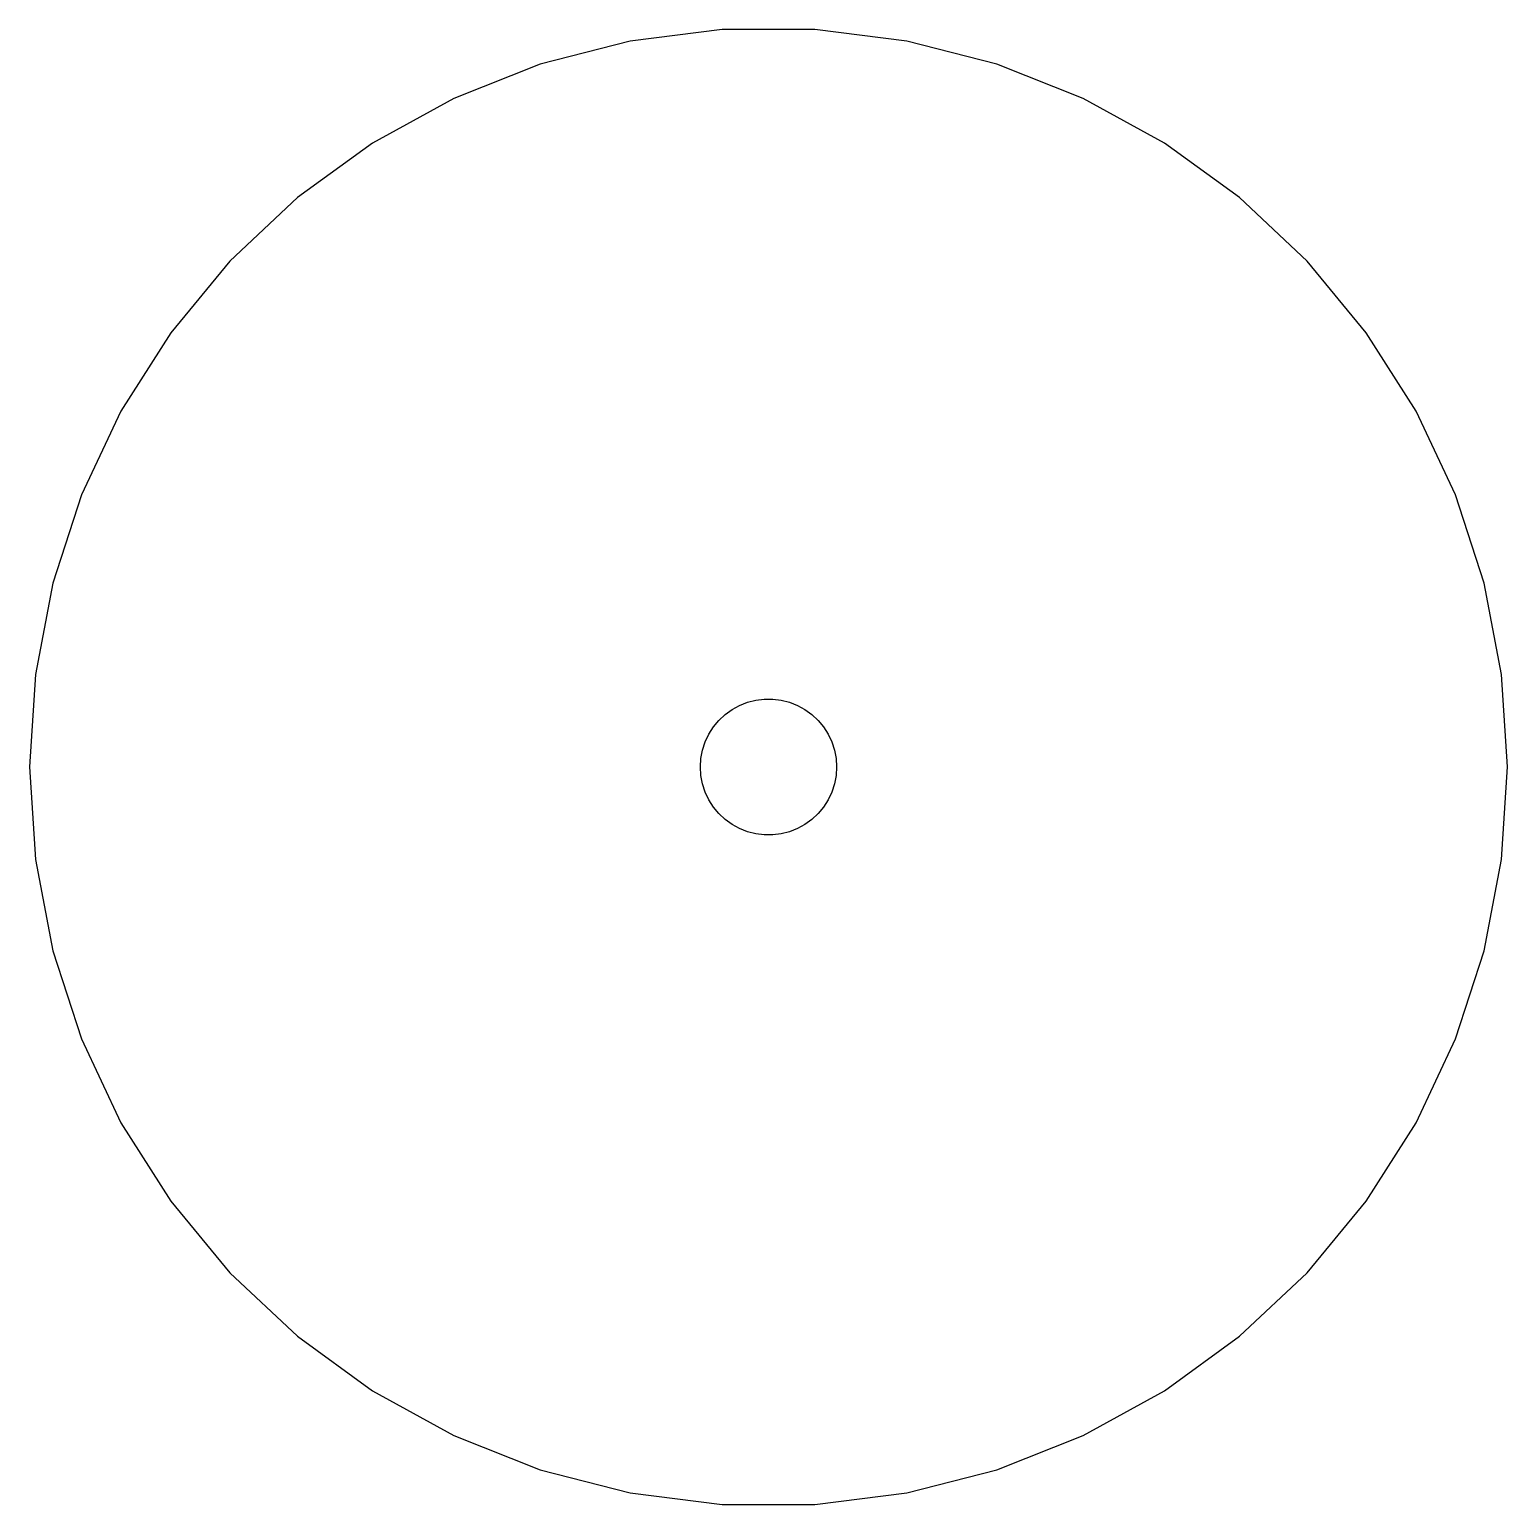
# Model space of a CAD drawing. Header units: metres. Extents: x -16 to 16, y 94 to 235.
# Drawn here: x -16.29 to 16.29, y 93.75 to 126.25 of the extents above.
import ezdxf

# ---------------------------------------------------------------- set-up
doc = ezdxf.new("R2010")
doc.units = ezdxf.units.M

msp = doc.modelspace()

# ---------------------------------------------------------------- linework, layer by layer
for p, q in [((-1.02264, 126.254), (-3.0518, 125.998)), ((1.02264, 126.254), (-1.02264, 126.254)), ((3.0518, 125.998), (1.02264, 126.254)), ((-3.0518, 125.998), (-5.03284, 125.489)), ((5.03284, 125.489), (3.0518, 125.998)), ((-5.03284, 125.489), (-6.93449, 124.737)), ((6.93449, 124.737), (5.03284, 125.489)), ((-6.93449, 124.737), (-8.72681, 123.751)), ((8.72681, 123.751), (6.93449, 124.737)), ((-8.72681, 123.751), (-10.3815, 122.549)), ((10.3815, 122.549), (8.72681, 123.751)), ((-10.3815, 122.549), (-11.8724, 121.149)), ((11.8724, 121.149), (10.3815, 122.549)), ((-11.8724, 121.149), (-13.1761, 119.573)), ((13.1761, 119.573), (11.8724, 121.149)), ((-13.1761, 119.573), (-14.2721, 117.846)), ((14.2721, 117.846), (13.1761, 119.573)), ((-14.2721, 117.846), (-15.1429, 115.995)), ((15.1429, 115.995), (14.2721, 117.846)), ((-15.1429, 115.995), (-15.7749, 114.05)), ((15.7749, 114.05), (15.1429, 115.995)), ((-15.7749, 114.05), (-16.1582, 112.041)), ((16.1582, 112.041), (15.7749, 114.05)), ((-16.1582, 112.041), (-16.2866, 110)), ((16.2866, 110), (16.1582, 112.041)), ((-0.638657, 111.357), (-0.463516, 111.427)), ((-0.463516, 111.427), (-0.281067, 111.473)), ((-0.281067, 111.473), (-0.094177, 111.497)), ((-0.094177, 111.497), (0.094177, 111.497)), ((0.094177, 111.497), (0.281067, 111.473)), ((0.281067, 111.473), (0.463516, 111.427)), ((0.463516, 111.427), (0.638657, 111.357)), ((-1.09344, 111.027), (-0.956131, 111.156)), ((-0.956131, 111.156), (-0.803726, 111.266)), ((-0.803726, 111.266), (-0.638657, 111.357)), ((0.638657, 111.357), (0.803726, 111.266)), ((0.803726, 111.266), (0.956131, 111.156)), ((0.956131, 111.156), (1.09344, 111.027)), ((-1.31445, 110.723), (-1.21352, 110.882)), ((-1.21352, 110.882), (-1.09344, 111.027)), ((1.09344, 111.027), (1.21352, 110.882)), ((1.21352, 110.882), (1.31445, 110.723)), ((-1.45287, 110.373), (-1.39465, 110.552)), ((-1.39465, 110.552), (-1.31445, 110.723)), ((1.31445, 110.723), (1.39465, 110.552)), ((1.39465, 110.552), (1.45287, 110.373)), ((-1.5, 110), (-1.48816, 110.188)), ((-1.48816, 110.188), (-1.45287, 110.373)), ((1.45287, 110.373), (1.48816, 110.188)), ((1.48816, 110.188), (1.5, 110)), ((-16.2866, 110), (-16.1582, 107.959)), ((-1.48816, 109.812), (-1.5, 110)), ((-1.45287, 109.627), (-1.48816, 109.812)), ((1.48816, 109.812), (1.45287, 109.627)), ((1.5, 110), (1.48816, 109.812)), ((16.1582, 107.959), (16.2866, 110)), ((-1.39465, 109.448), (-1.45287, 109.627)), ((-1.31445, 109.277), (-1.39465, 109.448)), ((1.39465, 109.448), (1.31445, 109.277)), ((1.45287, 109.627), (1.39465, 109.448)), ((-1.21352, 109.118), (-1.31445, 109.277)), ((1.31445, 109.277), (1.21352, 109.118)), ((-1.09344, 108.973), (-1.21352, 109.118)), ((-0.956131, 108.844), (-1.09344, 108.973)), ((-0.803726, 108.734), (-0.956131, 108.844)), ((0.956131, 108.844), (0.803726, 108.734)), ((1.09344, 108.973), (0.956131, 108.844)), ((1.21352, 109.118), (1.09344, 108.973)), ((-0.638657, 108.643), (-0.803726, 108.734)), ((-0.463516, 108.573), (-0.638657, 108.643)), ((-0.281067, 108.527), (-0.463516, 108.573)), ((-0.094177, 108.503), (-0.281067, 108.527)), ((0.094177, 108.503), (-0.094177, 108.503)), ((0.281067, 108.527), (0.094177, 108.503)), ((0.463516, 108.573), (0.281067, 108.527)), ((0.638657, 108.643), (0.463516, 108.573)), ((0.803726, 108.734), (0.638657, 108.643)), ((-16.1582, 107.959), (-15.7749, 105.95)), ((15.7749, 105.95), (16.1582, 107.959)), ((-15.7749, 105.95), (-15.1429, 104.005)), ((15.1429, 104.005), (15.7749, 105.95)), ((-15.1429, 104.005), (-14.2721, 102.154)), ((14.2721, 102.154), (15.1429, 104.005)), ((-14.2721, 102.154), (-13.1761, 100.427)), ((13.1761, 100.427), (14.2721, 102.154)), ((-13.1761, 100.427), (-11.8724, 98.851)), ((11.8724, 98.851), (13.1761, 100.427)), ((-11.8724, 98.851), (-10.3815, 97.4509)), ((10.3815, 97.4509), (11.8724, 98.851)), ((-10.3815, 97.4509), (-8.72681, 96.2487)), ((8.72681, 96.2487), (10.3815, 97.4509)), ((-8.72681, 96.2487), (-6.93449, 95.2634)), ((6.93449, 95.2634), (8.72681, 96.2487)), ((-6.93449, 95.2634), (-5.03284, 94.5105)), ((5.03284, 94.5105), (6.93449, 95.2634)), ((-5.03284, 94.5105), (-3.0518, 94.0019)), ((3.0518, 94.0019), (5.03284, 94.5105)), ((-3.0518, 94.0019), (-1.02264, 93.7455)), ((1.02264, 93.7455), (3.0518, 94.0019)), ((-1.02264, 93.7455), (1.02264, 93.7455))]:
    msp.add_line(p, q)

doc.saveas('drawing.dxf')
